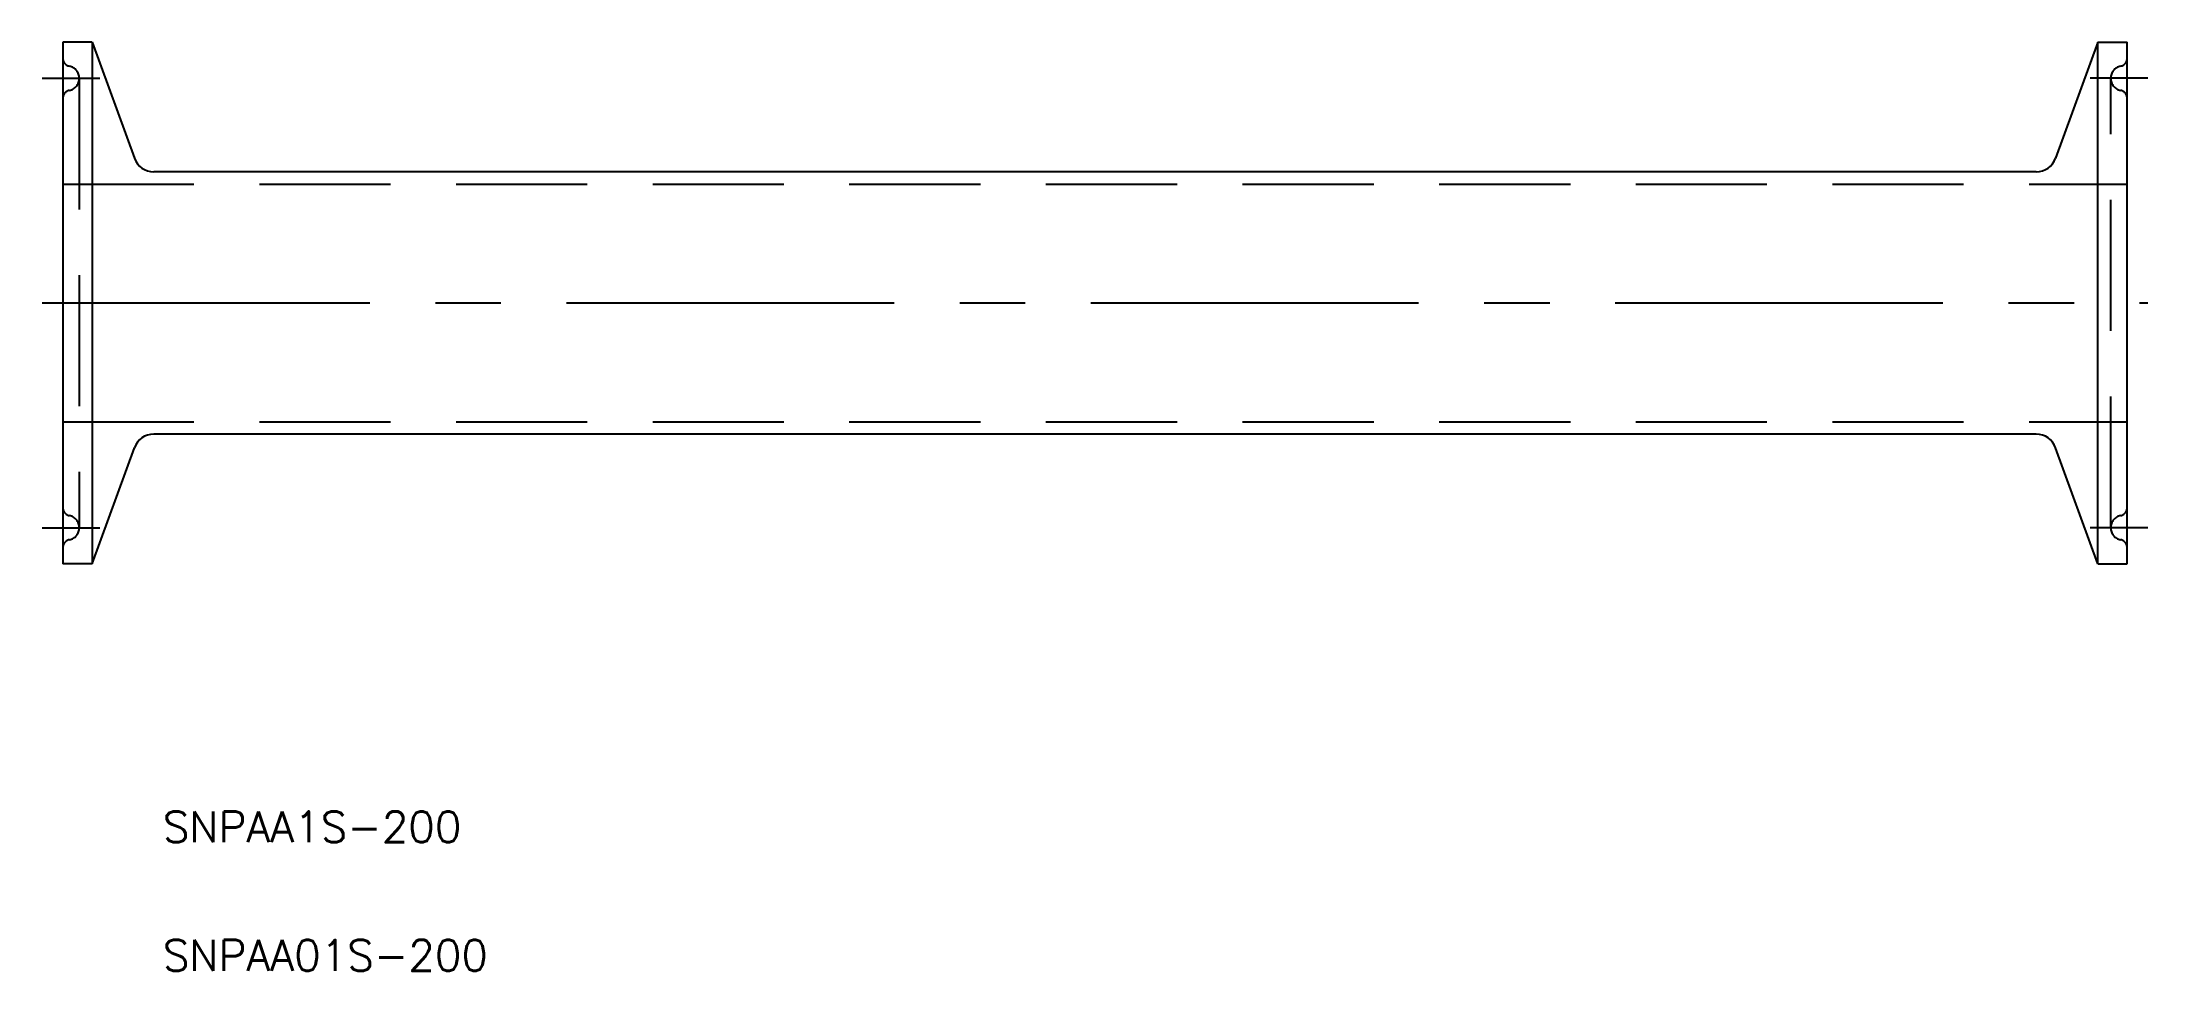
# Model space of a CAD drawing. Extents: x -2 to 202, y -65 to 25.
import ezdxf

# ---------------------------------------------------------------- set-up
doc = ezdxf.new("R2010")
doc.units = 0
doc.linetypes.add('CENTER', pattern=[50.8, 31.75, -6.35, 6.35, -6.35])
doc.linetypes.add('DASHED', pattern=[19.05, 12.7, -6.35])
doc.layers.get('0').update_dxf_attribs({"linetype": 'CONTINUOUS'})
doc.layers.add('CENTER', color=1, linetype='CENTER')
doc.styles.get("Standard").update_dxf_attribs({"font": 'txt.shx', "height": 3, "bigfont": 'bigfont.shx'})

msp = doc.modelspace()

# ---------------------------------------------------------------- linework, layer by layer
at = {"color": 7, "linetype": 'CONTINUOUS'}
for p, q in [((0, 25.25), (0, -25.25)), ((2.85, 25.25), (0, 25.25)), ((2.85, 25.25), (2.85, -25.25)), ((2.85, 25.25), (6.94, 14.02)), ((197.15, 25.25), (193.06, 14.02)), ((197.15, -25.25), (197.15, 25.25)), ((197.15, 25.25), (200, 25.25)), ((200, -25.25), (200, 25.25)), ((191.18, 12.7), (8.82, 12.7)), ((2.85, -25.25), (6.94, -14.02)), ((191.18, -12.7), (8.82, -12.7)), ((197.15, -25.25), (193.06, -14.02)), ((2.85, -25.25), (0, -25.25)), ((197.15, -25.25), (200, -25.25))]:
    msp.add_line(p, q, dxfattribs=at)
at = {"color": 3, "linetype": 'DASHED'}
for p, q in [((1.6, 21.75), (1.6, -21.75)), ((198.4, -21.75), (198.4, 21.75)), ((0, 11.5), (200, 11.5)), ((0, -11.5), (200, -11.5))]:
    msp.add_line(p, q, dxfattribs=at)
for centre, radius, start, end in [((0.8, 23.71), 0.8, 180, 258.463), ((0.4, 21.75), 1.2, 281.537, 78.463), ((199.6, 21.75), 1.2, 101.537, 258.463), ((199.2, 23.71), 0.8, 281.537, 0), ((0.8, 19.79), 0.8, 101.537, 180), ((199.2, 19.79), 0.8, 0, 78.463), ((0.8, -19.79), 0.8, 180, 258.463), ((199.2, -19.79), 0.8, 281.537, 0), ((0.4, -21.75), 1.2, 281.537, 78.463), ((199.6, -21.75), 1.2, 101.537, 258.463), ((0.8, -23.71), 0.8, 101.537, 180), ((199.2, -23.71), 0.8, 0, 78.463)]:
    msp.add_arc(centre, radius, start, end, dxfattribs=at)
at = {"color": 7, "linetype": 'CONTINUOUS'}
for centre, start, end in [((8.82, 14.7), 200, 270), ((191.18, 14.7), 270, 340), ((8.82, -14.7), 90, 160), ((191.18, -14.7), 20, 90)]:
    msp.add_arc(centre, 2, start, end, dxfattribs=at)
at = {"layer": 'CENTER', "color": 1, "linetype": 'CENTER'}
for p, q in [((-2, 21.75), (3.6, 21.75)), ((202, 21.75), (196.4, 21.75)), ((-2, 0), (202, 0)), ((-2, -21.75), (3.6, -21.75)), ((202, -21.75), (196.4, -21.75))]:
    msp.add_line(p, q, dxfattribs=at)

# ---------------------------------------------------------------- texts
at = {"color": 7, "linetype": 'CONTINUOUS'}
for s, p in [('SNPAA1S-200', (9.69, -52.21)), ('SNPAA01S-200', (9.69, -64.65))]:
    msp.add_text(s, height=3, dxfattribs=at).set_placement(p)

doc.saveas('drawing.dxf')
